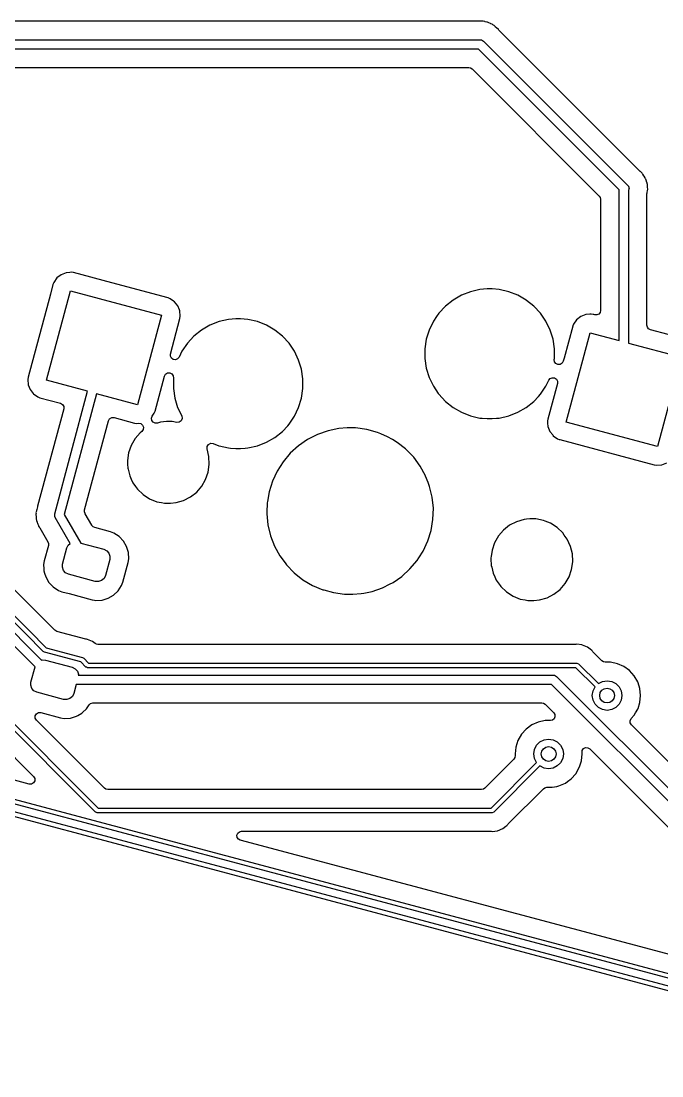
# Model space of a CAD drawing. Extents: x 30 to 259, y -142 to -25.
# Drawn here: x 147.3 to 164.6, y -139.51 to -111.01 of the extents above; entities that cross this region are included whole.
import ezdxf

# ---------------------------------------------------------------- set-up
doc = ezdxf.new("R2010")
doc.units = 0
doc.layers.add('BLACK', color=7, linetype='CONTINUOUS')

msp = doc.modelspace()

# ---------------------------------------------------------------- linework, layer by layer
at = {"layer": 'BLACK', "linetype": 'CONTINUOUS'}
for p, q in [((159.665, -111.014), (142.509, -111.014)), ((159.676, -111.014), (159.665, -111.014)), ((159.687, -111.013), (159.676, -111.014)), ((159.72, -111.01), (159.687, -111.013)), ((159.732, -111.012), (159.72, -111.01)), ((159.72, -111.01), (159.72, -111.01)), ((159.74, -111.013), (159.732, -111.012)), ((159.759, -111.014), (159.74, -111.013)), ((159.779, -111.014), (159.759, -111.014)), ((159.821, -111.025), (159.779, -111.014)), ((159.833, -111.028), (159.821, -111.025)), ((159.876, -111.035), (159.833, -111.028)), ((159.894, -111.043), (159.876, -111.035)), ((159.913, -111.049), (159.894, -111.043)), ((159.932, -111.054), (159.913, -111.049)), ((159.97, -111.075), (159.932, -111.054)), ((159.981, -111.08), (159.97, -111.075)), ((160.021, -111.097), (159.981, -111.08)), ((160.037, -111.11), (160.021, -111.097)), ((160.053, -111.12), (160.037, -111.11)), ((160.071, -111.13), (160.053, -111.12)), ((160.102, -111.16), (160.071, -111.13)), ((160.111, -111.167), (160.102, -111.16)), ((160.114, -111.17), (160.111, -111.167)), ((160.134, -111.189), (160.114, -111.17)), ((160.137, -111.192), (160.134, -111.189)), ((160.188, -111.24), (160.137, -111.192)), ((160.197, -111.252), (160.188, -111.24)), ((160.201, -111.256), (160.197, -111.252)), ((164.016, -115.071), (160.201, -111.256)), ((142.43, -111.515), (159.7, -111.515)), ((159.7, -111.515), (159.722, -111.518)), ((159.722, -111.518), (159.727, -111.518)), ((159.727, -111.518), (159.729, -111.519)), ((159.729, -111.519), (159.735, -111.52)), ((159.735, -111.52), (159.761, -111.537)), ((159.761, -111.537), (159.788, -111.552)), ((159.788, -111.552), (163.678, -115.442)), ((159.648, -111.765), (142.43, -111.765)), ((163.448, -115.565), (159.648, -111.765)), ((142.585, -112.265), (159.39, -112.265)), ((159.39, -112.265), (159.437, -112.275)), ((159.437, -112.275), (159.477, -112.302)), ((159.477, -112.302), (162.912, -115.736)), ((164.021, -115.076), (164.016, -115.071)), ((164.063, -115.113), (164.021, -115.076)), ((164.068, -115.12), (164.063, -115.113)), ((164.082, -115.138), (164.068, -115.12)), ((164.088, -115.144), (164.082, -115.138)), ((164.114, -115.188), (164.088, -115.144)), ((164.116, -115.191), (164.114, -115.188)), ((164.121, -115.198), (164.116, -115.191)), ((164.152, -115.244), (164.121, -115.198)), ((164.154, -115.249), (164.152, -115.244)), ((164.152, -115.244), (164.152, -115.244)), ((164.155, -115.251), (164.154, -115.249)), ((164.164, -115.273), (164.155, -115.251)), ((164.169, -115.28), (164.164, -115.273)), ((164.184, -115.333), (164.169, -115.28)), ((164.169, -115.28), (164.169, -115.28)), ((164.186, -115.34), (164.184, -115.333)), ((164.205, -115.392), (164.186, -115.34)), ((164.206, -115.401), (164.205, -115.392)), ((164.21, -115.424), (164.206, -115.401)), ((163.448, -119.64), (163.448, -115.565)), ((163.678, -115.442), (163.7, -115.47)), ((163.699, -115.58), (163.698, -115.582)), ((163.698, -115.582), (163.698, -119.707)), ((163.712, -115.557), (163.699, -115.58)), ((163.7, -115.47), (163.702, -115.479)), ((163.702, -115.479), (163.707, -115.486)), ((163.707, -115.486), (163.709, -115.513)), ((163.709, -115.513), (163.715, -115.539)), ((163.715, -115.539), (163.711, -115.547)), ((163.711, -115.547), (163.712, -115.557)), ((164.199, -115.694), (164.2, -115.674)), ((164.199, -119.228), (164.199, -115.694)), ((164.2, -115.674), (164.204, -115.651)), ((164.204, -115.651), (164.206, -115.643)), ((164.206, -115.643), (164.218, -115.589)), ((164.213, -115.431), (164.21, -115.424)), ((164.214, -115.473), (164.213, -115.431)), ((164.214, -115.487), (164.214, -115.473)), ((164.215, -115.495), (164.214, -115.487)), ((164.22, -115.55), (164.215, -115.495)), ((164.217, -115.581), (164.219, -115.558)), ((164.218, -115.589), (164.217, -115.581)), ((164.219, -115.555), (164.22, -115.55)), ((164.219, -115.558), (164.219, -115.555)), ((162.912, -115.736), (162.938, -115.776)), ((162.938, -115.776), (162.948, -115.824)), ((162.948, -115.824), (162.948, -118.827)), ((148.264, -117.95), (148.18, -118.068)), ((148.377, -117.861), (148.264, -117.95)), ((148.511, -117.808), (148.377, -117.861)), ((148.618, -117.798), (148.511, -117.808)), ((148.654, -117.794), (148.618, -117.798)), ((148.713, -117.804), (148.654, -117.794)), ((148.654, -117.794), (148.654, -117.794)), ((149.745, -118.08), (148.713, -117.804)), ((148.713, -117.804), (148.713, -117.804)), ((148.713, -117.804), (148.713, -117.804)), ((148.159, -118.124), (148.088, -118.388)), ((148.18, -118.068), (148.159, -118.124)), ((148.159, -118.124), (148.159, -118.124)), ((151.269, -118.488), (149.745, -118.08)), ((159.69, -118.262), (159.434, -118.32)), ((159.886, -118.247), (159.69, -118.262)), ((160.017, -118.247), (159.886, -118.247)), ((159.886, -118.247), (159.886, -118.247)), ((160.213, -118.262), (160.017, -118.247)), ((160.017, -118.247), (160.017, -118.247)), ((160.469, -118.32), (160.213, -118.262)), ((148.088, -118.388), (147.487, -120.631)), ((147.983, -120.714), (148.63, -118.299)), ((148.63, -118.299), (151.093, -118.959)), ((151.325, -118.51), (151.269, -118.488)), ((151.412, -118.572), (151.325, -118.51)), ((151.325, -118.51), (151.325, -118.51)), ((151.325, -118.51), (151.325, -118.51)), ((158.962, -118.547), (158.757, -118.711)), ((159.19, -118.416), (158.962, -118.547)), ((159.434, -118.32), (159.19, -118.416)), ((160.713, -118.416), (160.469, -118.32)), ((160.94, -118.547), (160.713, -118.416)), ((160.95, -118.555), (160.94, -118.547)), ((151.442, -118.593), (151.412, -118.572)), ((151.531, -118.707), (151.442, -118.593)), ((151.573, -118.811), (151.531, -118.707)), ((151.584, -118.84), (151.573, -118.811)), ((158.757, -118.711), (158.579, -118.903)), ((161.145, -118.711), (160.95, -118.555)), ((161.324, -118.903), (161.145, -118.711)), ((161.145, -118.711), (161.145, -118.711)), ((161.145, -118.711), (161.145, -118.711)), ((162.948, -118.827), (162.935, -118.881)), ((151.093, -118.959), (150.446, -121.374)), ((151.331, -120.004), (151.589, -119.043)), ((151.598, -118.983), (151.584, -118.84)), ((151.589, -119.043), (151.598, -118.983)), ((152.899, -119.072), (152.643, -119.13)), ((153.095, -119.057), (152.899, -119.072)), ((153.226, -119.057), (153.095, -119.057)), ((153.095, -119.057), (153.095, -119.057)), ((153.422, -119.072), (153.226, -119.057)), ((153.226, -119.057), (153.226, -119.057)), ((153.678, -119.13), (153.422, -119.072)), ((158.518, -118.992), (158.431, -119.12)), ((158.579, -118.903), (158.518, -118.992)), ((161.471, -119.12), (161.324, -118.903)), ((161.324, -118.903), (161.324, -118.903)), ((161.324, -118.903), (161.324, -118.903)), ((162.299, -119.082), (162.216, -119.199)), ((162.413, -118.993), (162.299, -119.082)), ((162.546, -118.939), (162.413, -118.993)), ((162.654, -118.929), (162.546, -118.939)), ((162.689, -118.925), (162.654, -118.929)), ((162.749, -118.935), (162.689, -118.925)), ((162.689, -118.925), (162.689, -118.925)), ((162.762, -118.938), (162.749, -118.935)), ((162.792, -118.946), (162.762, -118.938)), ((162.848, -118.948), (162.792, -118.946)), ((162.899, -118.925), (162.848, -118.948)), ((162.935, -118.881), (162.899, -118.925)), ((152.171, -119.357), (151.966, -119.521)), ((152.399, -119.226), (152.171, -119.357)), ((152.643, -119.13), (152.399, -119.226)), ((153.922, -119.226), (153.678, -119.13)), ((154.149, -119.357), (153.922, -119.226)), ((154.354, -119.521), (154.149, -119.357)), ((154.149, -119.357), (154.149, -119.357)), ((158.317, -119.356), (158.24, -119.607)), ((158.431, -119.12), (158.317, -119.356)), ((161.585, -119.356), (161.471, -119.12)), ((161.663, -119.607), (161.585, -119.356)), ((162.194, -119.255), (161.964, -120.115)), ((162.2, -119.241), (162.194, -119.255)), ((162.216, -119.199), (162.2, -119.241)), ((164.211, -119.281), (164.199, -119.228)), ((164.243, -119.323), (164.211, -119.281)), ((164.291, -119.348), (164.243, -119.323)), ((165.304, -119.62), (164.291, -119.348)), ((151.966, -119.521), (151.788, -119.713)), ((154.533, -119.713), (154.354, -119.521)), ((154.354, -119.521), (154.354, -119.521)), ((154.354, -119.521), (154.354, -119.521)), ((158.24, -119.607), (158.201, -119.866)), ((161.702, -119.866), (161.663, -119.607)), ((162.018, -121.845), (162.665, -119.431)), ((162.665, -119.431), (163.448, -119.64)), ((151.64, -119.93), (151.563, -120.09)), ((151.788, -119.713), (151.64, -119.93)), ((154.68, -119.93), (154.533, -119.713)), ((154.533, -119.713), (154.533, -119.713)), ((154.533, -119.713), (154.533, -119.713)), ((154.794, -120.166), (154.68, -119.93)), ((158.201, -119.866), (158.201, -120.129)), ((161.702, -120.129), (161.702, -119.866)), ((163.698, -119.707), (165.129, -120.091)), ((151.33, -120.064), (151.331, -120.004)), ((151.358, -120.118), (151.33, -120.064)), ((151.408, -120.152), (151.358, -120.118)), ((151.468, -120.159), (151.408, -120.152)), ((151.524, -120.136), (151.468, -120.159)), ((151.563, -120.09), (151.524, -120.136)), ((154.872, -120.417), (154.794, -120.166)), ((158.201, -120.129), (158.24, -120.388)), ((161.698, -120.15), (161.702, -120.129)), ((161.705, -120.212), (161.698, -120.15)), ((161.74, -120.263), (161.705, -120.212)), ((161.91, -120.255), (161.858, -120.287)), ((161.941, -120.201), (161.91, -120.255)), ((161.964, -120.115), (161.941, -120.201)), ((165.129, -120.091), (164.481, -122.505)), ((151.201, -120.55), (151.254, -120.517)), ((151.254, -120.517), (151.316, -120.514)), ((151.316, -120.514), (151.371, -120.542)), ((151.371, -120.542), (151.407, -120.593)), ((154.911, -120.676), (154.872, -120.417)), ((158.24, -120.388), (158.317, -120.639)), ((161.796, -120.29), (161.74, -120.263)), ((161.858, -120.287), (161.796, -120.29)), ((147.487, -120.631), (147.478, -120.69)), ((147.478, -120.69), (147.491, -120.833)), ((149.094, -121.012), (147.983, -120.714)), ((150.917, -121.55), (151.171, -120.604)), ((151.171, -120.604), (151.201, -120.55)), ((151.407, -120.593), (151.413, -120.654)), ((151.413, -120.654), (151.41, -120.676)), ((151.41, -120.676), (151.41, -120.676)), ((151.41, -120.676), (151.41, -120.939)), ((154.911, -120.939), (154.911, -120.676)), ((158.317, -120.639), (158.431, -120.875)), ((161.471, -120.875), (161.549, -120.715)), ((161.78, -120.801), (161.523, -121.762)), ((161.549, -120.715), (161.587, -120.668)), ((161.587, -120.668), (161.643, -120.646)), ((161.643, -120.646), (161.703, -120.652)), ((161.703, -120.652), (161.753, -120.687)), ((161.753, -120.687), (161.781, -120.74)), ((161.781, -120.74), (161.78, -120.801)), ((147.491, -120.833), (147.545, -120.967)), ((147.545, -120.967), (147.623, -121.067)), ((147.623, -121.067), (147.634, -121.08)), ((147.634, -121.08), (147.751, -121.164)), ((148.207, -124.323), (149.094, -121.012)), ((149.335, -121.077), (148.461, -124.337)), ((150.446, -121.374), (149.335, -121.077)), ((151.41, -120.939), (151.449, -121.198)), ((154.872, -121.198), (154.911, -120.939)), ((158.431, -120.875), (158.562, -121.067)), ((158.562, -121.067), (158.579, -121.092)), ((158.579, -121.092), (158.757, -121.284)), ((161.267, -121.153), (161.324, -121.092)), ((161.324, -121.092), (161.471, -120.875)), ((161.324, -121.092), (161.324, -121.092)), ((161.324, -121.092), (161.324, -121.092)), ((147.751, -121.164), (147.751, -121.164)), ((147.751, -121.164), (147.751, -121.164)), ((147.751, -121.164), (147.805, -121.184)), ((147.805, -121.184), (147.807, -121.185)), ((147.807, -121.185), (148.361, -121.334)), ((148.361, -121.334), (148.417, -121.366)), ((148.417, -121.366), (148.449, -121.421)), ((151.449, -121.198), (151.526, -121.449)), ((154.794, -121.449), (154.872, -121.198)), ((158.757, -121.284), (158.757, -121.284)), ((158.757, -121.284), (158.962, -121.448)), ((160.94, -121.448), (161.145, -121.284)), ((161.145, -121.284), (161.267, -121.153)), ((148.449, -121.486), (147.745, -124.113)), ((148.449, -121.421), (148.449, -121.486)), ((150.82, -121.737), (150.842, -121.681)), ((150.842, -121.681), (150.895, -121.606)), ((150.895, -121.606), (150.917, -121.55)), ((151.526, -121.449), (151.637, -121.678)), ((151.637, -121.678), (151.648, -121.745)), ((154.68, -121.685), (154.794, -121.449)), ((158.962, -121.448), (159.19, -121.579)), ((159.19, -121.579), (159.434, -121.675)), ((159.434, -121.675), (159.69, -121.733)), ((160.213, -121.733), (160.469, -121.675)), ((160.469, -121.675), (160.713, -121.579)), ((160.713, -121.579), (160.94, -121.448)), ((149.012, -124.217), (149.657, -121.809)), ((149.657, -121.809), (149.689, -121.754)), ((149.689, -121.754), (149.745, -121.722)), ((149.745, -121.722), (149.809, -121.722)), ((149.809, -121.722), (150.363, -121.87)), ((150.363, -121.87), (150.422, -121.879)), ((150.422, -121.879), (150.47, -121.875)), ((150.422, -121.879), (150.422, -121.879)), ((150.422, -121.879), (150.422, -121.879)), ((150.47, -121.875), (150.532, -121.885)), ((150.532, -121.885), (150.581, -121.924)), ((150.581, -121.924), (150.604, -121.983)), ((150.828, -121.798), (150.82, -121.737)), ((150.863, -121.847), (150.828, -121.798)), ((150.917, -121.874), (150.863, -121.847)), ((150.978, -121.872), (150.917, -121.874)), ((151.067, -121.846), (150.978, -121.872)), ((151.145, -121.838), (151.067, -121.846)), ((151.224, -121.831), (151.145, -121.838)), ((151.381, -121.831), (151.224, -121.831)), ((151.502, -121.854), (151.381, -121.831)), ((151.381, -121.831), (151.381, -121.831)), ((151.569, -121.848), (151.502, -121.854)), ((151.623, -121.808), (151.569, -121.848)), ((151.648, -121.745), (151.623, -121.808)), ((154.354, -122.094), (154.497, -121.94)), ((154.497, -121.94), (154.533, -121.902)), ((154.533, -121.902), (154.68, -121.685)), ((154.533, -121.902), (154.533, -121.902)), ((154.533, -121.902), (154.533, -121.902)), ((159.69, -121.733), (159.746, -121.737)), ((159.746, -121.737), (159.886, -121.748)), ((159.886, -121.748), (159.886, -121.748)), ((159.886, -121.748), (160.017, -121.748)), ((160.017, -121.748), (160.139, -121.739)), ((160.017, -121.748), (160.017, -121.748)), ((160.139, -121.739), (160.213, -121.733)), ((161.515, -121.808), (161.513, -121.821)), ((161.513, -121.821), (161.518, -121.875)), ((161.523, -121.762), (161.515, -121.808)), ((161.518, -121.875), (161.527, -121.965)), ((161.527, -121.965), (161.58, -122.098)), ((164.481, -122.505), (162.018, -121.845)), ((150.513, -122.131), (150.375, -122.29)), ((150.558, -122.096), (150.513, -122.131)), ((150.596, -122.045), (150.558, -122.096)), ((150.604, -121.983), (150.596, -122.045)), ((154.149, -122.258), (154.354, -122.094)), ((155.305, -122.176), (155.037, -122.311)), ((155.589, -122.077), (155.305, -122.176)), ((155.883, -122.018), (155.589, -122.077)), ((156.108, -122.003), (155.883, -122.018)), ((156.333, -122.003), (156.108, -122.003)), ((156.108, -122.003), (156.108, -122.003)), ((156.631, -122.043), (156.333, -122.003)), ((156.921, -122.122), (156.631, -122.043)), ((156.631, -122.043), (156.631, -122.043)), ((156.631, -122.043), (156.631, -122.043)), ((157.016, -122.162), (156.921, -122.122)), ((157.197, -122.239), (157.016, -122.162)), ((157.327, -122.316), (157.197, -122.239)), ((161.58, -122.098), (161.654, -122.192)), ((161.654, -122.192), (161.669, -122.211)), ((161.669, -122.211), (161.787, -122.295)), ((150.27, -122.472), (150.201, -122.671)), ((150.375, -122.29), (150.27, -122.472)), ((152.321, -122.568), (152.323, -122.501)), ((152.323, -122.501), (152.36, -122.446)), ((152.36, -122.446), (152.42, -122.417)), ((152.42, -122.417), (152.487, -122.424)), ((152.487, -122.424), (152.635, -122.482)), ((152.635, -122.482), (152.643, -122.485)), ((152.643, -122.485), (152.899, -122.543)), ((153.422, -122.543), (153.678, -122.485)), ((153.678, -122.485), (153.922, -122.389)), ((153.922, -122.389), (154.149, -122.258)), ((154.789, -122.482), (154.566, -122.683)), ((155.037, -122.311), (154.789, -122.482)), ((157.456, -122.392), (157.327, -122.316)), ((157.681, -122.57), (157.456, -122.392)), ((161.787, -122.295), (161.787, -122.295)), ((161.787, -122.295), (161.787, -122.295)), ((161.787, -122.295), (161.83, -122.311)), ((161.83, -122.311), (161.843, -122.316)), ((161.843, -122.316), (164.398, -123.001)), ((150.201, -122.671), (150.171, -122.879)), ((152.322, -122.57), (152.321, -122.568)), ((152.371, -122.775), (152.322, -122.57)), ((152.322, -122.57), (152.322, -122.57)), ((152.381, -122.985), (152.371, -122.775)), ((152.899, -122.543), (152.955, -122.547)), ((152.955, -122.547), (153.095, -122.558)), ((153.095, -122.558), (153.095, -122.558)), ((153.095, -122.558), (153.226, -122.558)), ((153.226, -122.558), (153.348, -122.549)), ((153.226, -122.558), (153.226, -122.558)), ((153.348, -122.549), (153.422, -122.543)), ((154.566, -122.683), (154.372, -122.913)), ((157.692, -122.579), (157.681, -122.57)), ((157.901, -122.795), (157.692, -122.579)), ((158.079, -123.037), (157.901, -122.795)), ((150.171, -122.879), (150.171, -122.879)), ((150.171, -122.879), (150.176, -122.981)), ((150.176, -122.981), (150.181, -123.09)), ((150.181, -123.09), (150.186, -123.111)), ((152.351, -123.193), (152.381, -122.985)), ((154.372, -122.913), (154.21, -123.166)), ((158.22, -123.294), (158.079, -123.037)), ((164.398, -123.001), (164.457, -123.01)), ((164.457, -123.01), (164.601, -122.997)), ((164.601, -122.997), (164.734, -122.943)), ((150.186, -123.111), (150.231, -123.294)), ((150.231, -123.294), (150.271, -123.383)), ((150.271, -123.383), (150.318, -123.485)), ((152.177, -123.574), (152.282, -123.392)), ((152.282, -123.392), (152.351, -123.193)), ((154.21, -123.166), (154.084, -123.438)), ((158.223, -123.3), (158.22, -123.294)), ((158.292, -123.478), (158.223, -123.3)), ((150.318, -123.485), (150.389, -123.585)), ((150.389, -123.585), (150.44, -123.657)), ((150.44, -123.657), (150.592, -123.802)), ((152.04, -123.733), (152.177, -123.574)), ((154.084, -123.438), (153.995, -123.725)), ((158.331, -123.58), (158.292, -123.478)), ((158.401, -123.873), (158.331, -123.58)), ((143.359, -123.785), (147.848, -128.273)), ((150.592, -123.802), (150.592, -123.802)), ((150.592, -123.802), (150.592, -123.802)), ((150.592, -123.802), (150.769, -123.916)), ((150.769, -123.916), (150.769, -123.916)), ((150.769, -123.916), (150.964, -123.994)), ((151.485, -124.019), (151.687, -123.959)), ((151.687, -123.959), (151.874, -123.863)), ((151.874, -123.863), (152.04, -123.733)), ((153.995, -123.725), (153.95, -123.989)), ((158.431, -124.172), (158.401, -123.873)), ((147.674, -128.453), (143.219, -123.998)), ((147.71, -124.246), (147.7, -124.289)), ((147.712, -124.235), (147.71, -124.246)), ((147.713, -124.231), (147.712, -124.235)), ((147.72, -124.204), (147.713, -124.231)), ((147.721, -124.201), (147.72, -124.204)), ((147.737, -124.132), (147.721, -124.201)), ((147.745, -124.113), (147.737, -124.132)), ((149.009, -124.265), (149.012, -124.217)), ((150.964, -123.994), (151.093, -124.019)), ((151.093, -124.019), (151.171, -124.034)), ((151.171, -124.034), (151.171, -124.034)), ((151.171, -124.034), (151.329, -124.034)), ((151.329, -124.034), (151.485, -124.019)), ((151.329, -124.034), (151.329, -124.034)), ((153.945, -124.022), (153.936, -124.287)), ((153.95, -123.989), (153.945, -124.022)), ((158.421, -124.472), (158.431, -124.172)), ((147.7, -124.328), (147.697, -124.348)), ((147.697, -124.348), (147.702, -124.392)), ((147.7, -124.289), (147.701, -124.309)), ((147.701, -124.309), (147.7, -124.328)), ((147.702, -124.392), (147.703, -124.403)), ((147.703, -124.403), (147.704, -124.445)), ((147.704, -124.445), (147.704, -124.447)), ((147.704, -124.447), (147.705, -124.451)), ((147.705, -124.451), (147.709, -124.466)), ((147.709, -124.466), (147.713, -124.485)), ((147.713, -124.485), (147.715, -124.505)), ((147.715, -124.505), (147.731, -124.546)), ((148.206, -124.384), (148.207, -124.353)), ((148.208, -124.39), (148.206, -124.384)), ((148.207, -124.353), (148.207, -124.323)), ((148.208, -124.393), (148.208, -124.39)), ((148.211, -124.397), (148.208, -124.393)), ((148.219, -124.417), (148.211, -124.397)), ((148.625, -125.12), (148.219, -124.417)), ((148.461, -124.337), (148.908, -125.111)), ((149.024, -124.311), (149.009, -124.265)), ((149.031, -124.322), (149.024, -124.311)), ((149.209, -124.631), (149.031, -124.322)), ((153.936, -124.287), (153.935, -124.322)), ((153.935, -124.322), (153.965, -124.621)), ((158.371, -124.768), (158.421, -124.472)), ((160.88, -124.475), (160.679, -124.535)), ((160.95, -124.469), (160.88, -124.475)), ((161.037, -124.46), (160.95, -124.469)), ((161.195, -124.46), (161.037, -124.46)), ((161.402, -124.5), (161.195, -124.46)), ((161.195, -124.46), (161.195, -124.46)), ((161.45, -124.52), (161.402, -124.5)), ((161.402, -124.5), (161.402, -124.5)), ((161.402, -124.5), (161.402, -124.5)), ((161.597, -124.578), (161.45, -124.52)), ((147.731, -124.546), (147.734, -124.557)), ((147.734, -124.557), (147.74, -124.578)), ((147.74, -124.578), (147.746, -124.599)), ((147.746, -124.599), (147.756, -124.617)), ((147.756, -124.617), (147.765, -124.634)), ((147.765, -124.634), (147.772, -124.653)), ((147.772, -124.653), (147.797, -124.688)), ((147.797, -124.688), (147.803, -124.698)), ((147.803, -124.698), (148.023, -125.079)), ((149.212, -124.637), (149.209, -124.631)), ((149.244, -124.673), (149.212, -124.637)), ((149.288, -124.695), (149.244, -124.673)), ((149.711, -124.808), (149.288, -124.695)), ((149.804, -124.843), (149.711, -124.808)), ((153.965, -124.621), (154.035, -124.913)), ((158.282, -125.055), (158.371, -124.768)), ((160.326, -124.761), (160.189, -124.92)), ((160.492, -124.631), (160.326, -124.761)), ((160.679, -124.535), (160.492, -124.631)), ((161.774, -124.692), (161.597, -124.578)), ((161.926, -124.837), (161.774, -124.692)), ((161.774, -124.692), (161.774, -124.692)), ((161.774, -124.692), (161.774, -124.692)), ((142.199, -125.092), (149.378, -132.27)), ((148.023, -125.079), (148.038, -125.124)), ((149.946, -124.937), (149.804, -124.843)), ((150.062, -125.06), (149.946, -124.937)), ((150.147, -125.207), (150.062, -125.06)), ((154.035, -124.913), (154.143, -125.194)), ((158.156, -125.328), (158.282, -125.055)), ((160.189, -124.92), (160.083, -125.102)), ((161.967, -124.894), (161.926, -124.837)), ((162.048, -125.008), (161.967, -124.894)), ((162.048, -125.009), (162.048, -125.008)), ((162.048, -125.008), (162.048, -125.008)), ((162.135, -125.2), (162.048, -125.009)), ((149.307, -132.379), (142.128, -125.2)), ((148.035, -125.173), (147.922, -125.596)), ((148.038, -125.124), (148.035, -125.173)), ((148.418, -125.678), (148.534, -125.244)), ((148.534, -125.244), (148.573, -125.165)), ((148.573, -125.165), (148.625, -125.12)), ((148.908, -125.111), (149.534, -125.279)), ((149.534, -125.279), (149.613, -125.318)), ((149.613, -125.318), (149.671, -125.384)), ((149.671, -125.384), (149.699, -125.467)), ((150.195, -125.369), (150.147, -125.207)), ((150.147, -125.207), (150.147, -125.207)), ((150.147, -125.207), (150.147, -125.207)), ((150.205, -125.539), (150.195, -125.369)), ((154.143, -125.194), (154.287, -125.457)), ((158.04, -125.509), (158.156, -125.328)), ((160.015, -125.301), (159.99, -125.472)), ((160.083, -125.102), (160.015, -125.301)), ((162.185, -125.404), (162.135, -125.2)), ((147.922, -125.596), (147.906, -125.694)), ((149.693, -125.554), (149.577, -125.989)), ((149.699, -125.467), (149.693, -125.554)), ((150.048, -126.165), (150.189, -125.637)), ((150.189, -125.637), (150.205, -125.539)), ((154.287, -125.457), (154.426, -125.645)), ((154.426, -125.645), (154.465, -125.699)), ((157.8, -125.811), (157.994, -125.581)), ((157.994, -125.581), (158.04, -125.509)), ((159.99, -125.472), (159.985, -125.509)), ((159.985, -125.509), (159.986, -125.539)), ((159.986, -125.539), (159.995, -125.719)), ((162.165, -125.823), (162.194, -125.621)), ((162.195, -125.614), (162.185, -125.404)), ((162.194, -125.621), (162.195, -125.614)), ((147.882, -127.138), (146.485, -125.741)), ((147.906, -125.694), (147.912, -125.806)), ((147.912, -125.806), (147.916, -125.864)), ((147.916, -125.864), (147.934, -125.924)), ((147.934, -125.924), (147.964, -126.026)), ((148.412, -125.766), (148.418, -125.678)), ((148.44, -125.849), (148.412, -125.766)), ((148.498, -125.915), (148.44, -125.849)), ((148.577, -125.954), (148.498, -125.915)), ((149.301, -126.148), (148.577, -125.954)), ((154.465, -125.699), (154.674, -125.915)), ((154.674, -125.915), (154.91, -126.101)), ((157.577, -126.012), (157.8, -125.811)), ((159.995, -125.719), (160.006, -125.764)), ((160.006, -125.764), (160.044, -125.924)), ((160.044, -125.924), (160.089, -126.022)), ((162.096, -126.021), (162.165, -125.823)), ((147.47, -127.612), (146.073, -126.215)), ((146.162, -126.126), (147.559, -127.523)), ((147.964, -126.026), (148.049, -126.173)), ((148.049, -126.173), (148.049, -126.173)), ((148.049, -126.173), (148.13, -126.259)), ((149.389, -126.154), (149.301, -126.148)), ((149.472, -126.126), (149.389, -126.154)), ((149.538, -126.068), (149.472, -126.126)), ((149.577, -125.989), (149.538, -126.068)), ((150.012, -126.259), (150.048, -126.165)), ((154.91, -126.101), (155.168, -126.255)), ((157.061, -126.318), (157.265, -126.215)), ((157.265, -126.215), (157.329, -126.182)), ((157.329, -126.182), (157.343, -126.173)), ((157.343, -126.173), (157.577, -126.012)), ((160.089, -126.022), (160.132, -126.115)), ((160.132, -126.115), (160.234, -126.259)), ((161.853, -126.362), (161.991, -126.203)), ((161.991, -126.203), (162.096, -126.021)), ((148.13, -126.259), (148.166, -126.296)), ((148.166, -126.296), (148.307, -126.389)), ((148.307, -126.389), (148.401, -126.425)), ((148.401, -126.425), (148.592, -126.476)), ((148.592, -126.476), (149.219, -126.644)), ((149.649, -126.601), (149.796, -126.517)), ((149.796, -126.517), (149.919, -126.4)), ((149.919, -126.4), (150.012, -126.259)), ((155.168, -126.255), (155.445, -126.372)), ((155.445, -126.372), (155.445, -126.372)), ((155.445, -126.372), (155.445, -126.372)), ((155.445, -126.372), (155.472, -126.379)), ((155.472, -126.379), (155.735, -126.451)), ((155.735, -126.451), (156.033, -126.491)), ((156.033, -126.491), (156.258, -126.491)), ((156.258, -126.491), (156.483, -126.476)), ((156.258, -126.491), (156.258, -126.491)), ((156.483, -126.476), (156.556, -126.461)), ((156.556, -126.461), (156.777, -126.416)), ((156.777, -126.416), (157.061, -126.318)), ((160.234, -126.259), (160.254, -126.286)), ((160.254, -126.286), (160.406, -126.431)), ((160.406, -126.431), (160.406, -126.431)), ((160.406, -126.431), (160.406, -126.431)), ((160.406, -126.431), (160.583, -126.545)), ((161.501, -126.589), (161.688, -126.492)), ((161.688, -126.492), (161.853, -126.362)), ((149.219, -126.644), (149.278, -126.654)), ((149.278, -126.654), (149.317, -126.66)), ((149.317, -126.66), (149.486, -126.65)), ((149.317, -126.66), (149.317, -126.66)), ((149.317, -126.66), (149.317, -126.66)), ((149.486, -126.65), (149.649, -126.601)), ((160.583, -126.545), (160.583, -126.545)), ((160.583, -126.545), (160.778, -126.623)), ((160.778, -126.623), (160.907, -126.648)), ((160.907, -126.648), (160.985, -126.663)), ((160.985, -126.663), (160.985, -126.663)), ((160.985, -126.663), (161.142, -126.663)), ((161.142, -126.663), (161.299, -126.648)), ((161.142, -126.663), (161.142, -126.663)), ((161.299, -126.648), (161.501, -126.589)), ((147.887, -127.143), (147.882, -127.138)), ((147.882, -127.138), (147.882, -127.138)), ((148.054, -127.309), (147.887, -127.143)), ((147.887, -127.143), (147.887, -127.143)), ((148.211, -127.467), (148.054, -127.309)), ((147.851, -127.993), (147.47, -127.612)), ((147.47, -127.612), (147.47, -127.612)), ((147.559, -127.523), (147.559, -127.523)), ((147.559, -127.523), (147.94, -127.904)), ((148.267, -127.499), (148.211, -127.467)), ((149.046, -127.708), (148.267, -127.499)), ((147.94, -127.904), (147.94, -127.904)), ((147.94, -127.904), (147.976, -127.939)), ((147.976, -127.939), (148.96, -128.203)), ((149.062, -127.711), (149.046, -127.708)), ((149.091, -127.715), (149.062, -127.711)), ((149.228, -127.772), (149.091, -127.715)), ((149.299, -127.826), (149.228, -127.772)), ((149.335, -127.845), (149.299, -127.826)), ((149.375, -127.851), (149.335, -127.845)), ((152.437, -127.851), (149.375, -127.851)), ((162.263, -127.851), (152.437, -127.851)), ((162.279, -127.85), (162.263, -127.851)), ((162.283, -127.85), (162.279, -127.85)), ((162.308, -127.847), (162.283, -127.85)), ((162.438, -127.864), (162.308, -127.847)), ((162.455, -127.866), (162.438, -127.864)), ((162.592, -127.923), (162.455, -127.866)), ((162.667, -127.98), (162.592, -127.923)), ((147.898, -128.041), (147.851, -127.993)), ((147.851, -127.993), (147.851, -127.993)), ((147.913, -128.047), (147.898, -128.041)), ((147.927, -128.057), (147.913, -128.047)), ((148.911, -128.321), (147.927, -128.057)), ((148.96, -128.203), (148.973, -128.213)), ((148.973, -128.213), (148.989, -128.219)), ((148.989, -128.219), (149.121, -128.352)), ((162.71, -128.013), (162.667, -127.98)), ((162.728, -128.036), (162.71, -128.013)), ((162.739, -128.049), (162.728, -128.036)), ((162.984, -128.294), (162.739, -128.049)), ((147.564, -128.866), (147.674, -128.453)), ((147.848, -128.273), (147.868, -128.266)), ((147.868, -128.266), (147.956, -128.272)), ((147.956, -128.272), (148.68, -128.466)), ((148.68, -128.466), (148.759, -128.505)), ((148.759, -128.505), (148.817, -128.571)), ((149.05, -128.46), (148.911, -128.321)), ((149.063, -128.466), (149.05, -128.46)), ((149.095, -128.479), (149.063, -128.466)), ((152.4, -128.479), (149.095, -128.479)), ((149.121, -128.352), (152.4, -128.352)), ((152.4, -128.352), (162.308, -128.352)), ((162.282, -128.479), (152.4, -128.479)), ((162.799, -128.996), (162.282, -128.479)), ((162.308, -128.352), (162.353, -128.371)), ((162.353, -128.371), (162.889, -128.907)), ((163.024, -128.321), (162.984, -128.294)), ((163.072, -128.33), (163.024, -128.321)), ((163.218, -128.33), (163.072, -128.33)), ((163.403, -128.37), (163.218, -128.33)), ((163.218, -128.33), (163.218, -128.33)), ((163.576, -128.447), (163.403, -128.37)), ((163.729, -128.558), (163.576, -128.447)), ((144.919, -128.698), (147.635, -131.414)), ((148.817, -128.571), (148.845, -128.654)), ((148.845, -128.654), (148.843, -128.679)), ((148.843, -128.679), (161.672, -128.679)), ((161.672, -128.679), (161.694, -128.682)), ((161.694, -128.682), (161.699, -128.682)), ((161.699, -128.682), (161.701, -128.683)), ((161.701, -128.683), (161.707, -128.684)), ((161.707, -128.684), (161.733, -128.701)), ((161.733, -128.701), (161.76, -128.716)), ((161.76, -128.716), (166.249, -133.204)), ((163.856, -128.698), (163.729, -128.558)), ((163.95, -128.862), (163.856, -128.698)), ((147.558, -128.954), (147.564, -128.866)), ((147.586, -129.037), (147.558, -128.954)), ((147.644, -129.103), (147.586, -129.037)), ((148.789, -128.929), (148.723, -129.177)), ((161.62, -128.929), (148.789, -128.929)), ((166.075, -133.384), (161.62, -128.929)), ((162.743, -129.107), (162.799, -128.996)), ((162.889, -128.907), (163, -128.85)), ((163, -128.85), (163.123, -128.831)), ((163.123, -128.831), (163.247, -128.85)), ((163.247, -128.85), (163.358, -128.907)), ((163.358, -128.907), (163.447, -128.996)), ((163.447, -128.996), (163.504, -129.107)), ((163.959, -128.89), (163.95, -128.862)), ((164.009, -129.042), (163.959, -128.89)), ((164.029, -129.231), (164.009, -129.042)), ((147.723, -129.142), (147.644, -129.103)), ((148.447, -129.336), (147.723, -129.142)), ((148.535, -129.341), (148.447, -129.336)), ((148.618, -129.313), (148.535, -129.341)), ((148.684, -129.255), (148.618, -129.313)), ((148.723, -129.177), (148.684, -129.255)), ((162.723, -129.231), (162.743, -129.107)), ((162.743, -129.354), (162.723, -129.231)), ((162.8, -129.466), (162.743, -129.354)), ((163.504, -129.354), (163.447, -129.466)), ((163.504, -129.107), (163.523, -129.231)), ((163.523, -129.231), (163.504, -129.354)), ((164.009, -129.419), (164.029, -129.231)), ((148.958, -129.689), (149.065, -129.588)), ((149.065, -129.588), (149.133, -129.485)), ((149.133, -129.485), (149.177, -129.444)), ((149.177, -129.444), (149.236, -129.429)), ((149.236, -129.429), (161.361, -129.429)), ((161.361, -129.429), (161.409, -129.439)), ((161.409, -129.439), (161.449, -129.466)), ((161.449, -129.466), (161.681, -129.698)), ((162.888, -129.554), (162.8, -129.466)), ((163, -129.611), (162.888, -129.554)), ((163.123, -129.631), (163, -129.611)), ((163.247, -129.611), (163.123, -129.631)), ((163.358, -129.554), (163.247, -129.611)), ((163.447, -129.466), (163.358, -129.554)), ((163.893, -129.698), (163.95, -129.599)), ((163.95, -129.599), (163.958, -129.577)), ((163.958, -129.577), (164.009, -129.419)), ((147.68, -129.777), (147.712, -129.721)), ((147.68, -129.841), (147.68, -129.777)), ((147.712, -129.896), (147.68, -129.841)), ((147.712, -129.721), (147.768, -129.689)), ((149.549, -131.734), (147.712, -129.896)), ((147.768, -129.689), (147.832, -129.689)), ((147.832, -129.689), (148.364, -129.832)), ((148.364, -129.832), (148.364, -129.832)), ((148.364, -129.832), (148.364, -129.832)), ((148.364, -129.832), (148.463, -129.848)), ((148.463, -129.848), (148.632, -129.838)), ((148.463, -129.848), (148.463, -129.848)), ((148.463, -129.848), (148.463, -129.848)), ((148.632, -129.838), (148.795, -129.789)), ((148.795, -129.789), (148.832, -129.768)), ((148.832, -129.768), (148.942, -129.704)), ((148.942, -129.704), (148.958, -129.689)), ((161.449, -129.909), (161.264, -129.949)), ((161.594, -129.909), (161.449, -129.909)), ((161.65, -129.896), (161.594, -129.909)), ((161.694, -129.858), (161.65, -129.896)), ((161.681, -129.698), (161.711, -129.747)), ((161.716, -129.805), (161.694, -129.858)), ((161.711, -129.747), (161.716, -129.805)), ((163.745, -129.91), (163.773, -129.855)), ((163.746, -129.972), (163.745, -129.91)), ((163.773, -129.855), (163.856, -129.763)), ((163.856, -129.763), (163.893, -129.698)), ((160.938, -130.137), (160.811, -130.278)), ((161.091, -130.026), (160.938, -130.137)), ((161.264, -129.949), (161.091, -130.026)), ((163.778, -130.025), (163.746, -129.972)), ((166.443, -132.691), (163.778, -130.025)), ((160.717, -130.442), (160.658, -130.622)), ((160.811, -130.278), (160.717, -130.442)), ((161.22, -130.575), (161.309, -130.486)), ((161.309, -130.486), (161.42, -130.43)), ((161.42, -130.43), (161.544, -130.41)), ((161.544, -130.41), (161.668, -130.43)), ((161.668, -130.43), (161.779, -130.486)), ((161.779, -130.486), (161.868, -130.575)), ((160.658, -130.622), (160.639, -130.81)), ((161.144, -130.81), (161.164, -130.686)), ((161.164, -130.686), (161.22, -130.575)), ((161.868, -130.575), (161.924, -130.686)), ((161.924, -130.686), (161.944, -130.81)), ((162.446, -130.774), (162.454, -130.714)), ((162.449, -130.81), (162.446, -130.774)), ((162.454, -130.714), (162.49, -130.665)), ((162.49, -130.665), (162.544, -130.639)), ((162.544, -130.639), (162.605, -130.642)), ((162.605, -130.642), (162.657, -130.673)), ((162.657, -130.673), (165.466, -133.483)), ((160.607, -130.949), (159.823, -131.734)), ((159.994, -132.27), (161.22, -131.044)), ((160.636, -130.903), (160.607, -130.949)), ((160.643, -130.849), (160.636, -130.903)), ((160.639, -130.81), (160.643, -130.849)), ((161.164, -130.934), (161.144, -130.81)), ((161.22, -131.044), (161.164, -130.934)), ((161.868, -131.045), (161.779, -131.134)), ((161.924, -130.934), (161.868, -131.045)), ((161.944, -130.81), (161.924, -130.934)), ((162.386, -131.134), (162.43, -130.998)), ((162.43, -130.998), (162.449, -130.81)), ((147.515, -131.622), (146.05, -131.231)), ((161.31, -131.134), (160.065, -132.379)), ((161.42, -131.19), (161.31, -131.134)), ((161.544, -131.21), (161.42, -131.19)), ((161.668, -131.19), (161.544, -131.21)), ((161.779, -131.134), (161.668, -131.19)), ((162.15, -131.483), (162.277, -131.342)), ((162.277, -131.342), (162.371, -131.178)), ((162.371, -131.178), (162.386, -131.134)), ((147.579, -131.622), (147.515, -131.622)), ((147.635, -131.59), (147.579, -131.622)), ((147.635, -131.414), (147.667, -131.47)), ((147.667, -131.534), (147.635, -131.59)), ((147.667, -131.47), (147.667, -131.534)), ((161.824, -131.671), (161.997, -131.594)), ((161.997, -131.594), (162.052, -131.554)), ((162.052, -131.554), (162.15, -131.483)), ((173.435, -139.18), (145.71, -131.79)), ((145.759, -131.672), (173.46, -139.055)), ((149.59, -131.761), (149.549, -131.734)), ((149.637, -131.77), (149.59, -131.761)), ((159.735, -131.77), (149.637, -131.77)), ((159.782, -131.761), (159.735, -131.77)), ((159.823, -131.734), (159.782, -131.761)), ((160.451, -132.701), (161.405, -131.747)), ((161.405, -131.747), (161.445, -131.72)), ((161.445, -131.72), (161.492, -131.71)), ((161.492, -131.71), (161.639, -131.71)), ((161.639, -131.71), (161.762, -131.684)), ((161.762, -131.684), (161.824, -131.671)), ((173.393, -139.507), (145.541, -132.083)), ((145.59, -131.965), (173.417, -139.382)), ((149.32, -132.384), (149.307, -132.379)), ((149.352, -132.398), (149.32, -132.384)), ((160.02, -132.398), (149.352, -132.398)), ((149.378, -132.27), (159.994, -132.27)), ((160.065, -132.379), (160.02, -132.398)), ((160.304, -132.827), (160.393, -132.759)), ((160.393, -132.759), (160.416, -132.741)), ((160.416, -132.741), (160.422, -132.736)), ((160.416, -132.741), (160.416, -132.741)), ((160.422, -132.736), (160.44, -132.713)), ((160.44, -132.713), (160.451, -132.701)), ((153.126, -133.006), (153.148, -132.951)), ((153.133, -133.065), (153.126, -133.006)), ((153.166, -133.114), (153.133, -133.065)), ((153.148, -132.951), (153.192, -132.912)), ((153.192, -132.912), (153.249, -132.898)), ((153.249, -132.898), (159.975, -132.898)), ((159.975, -132.898), (159.991, -132.899)), ((159.991, -132.899), (160.02, -132.903)), ((160.02, -132.903), (160.167, -132.883)), ((160.167, -132.883), (160.304, -132.827)), ((153.217, -133.142), (153.166, -133.114)), ((173.51, -138.551), (153.217, -133.142))]:
    msp.add_line(p, q, dxfattribs=at)
at = {"layer": 'BLACK'}
for centre in [(163.123, -129.231), (161.544, -130.81)]:
    msp.add_circle(centre, 0.2, dxfattribs=at)

doc.saveas('drawing.dxf')
